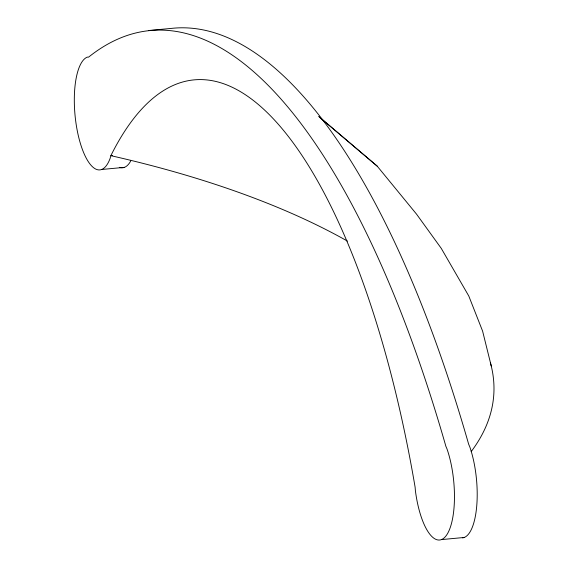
<?xml version="1.0" encoding="UTF-8"?>
<svg xmlns="http://www.w3.org/2000/svg" width="568" height="568" viewBox="0 0 568 568"><rect width="100%" height="100%" fill="white"/><g stroke="black" fill="none" stroke-linecap="round" stroke-linejoin="round"><path stroke-width="0.85" d="M148.589 30.53L171.351 28.4A844.481 290.369 84.6 0 1 468.65 444.204L469.764 446.81A56.885 19.561 84.6 0 1 476.793 505.25A56.885 19.561 84.6 0 1 462.551 537.896M112.606 155.504L110.852 155.667L110.171 158.273A56.885 19.561 84.6 0 1 78.157 134.957A56.885 19.561 84.6 0 1 87.316 57.12L88.594 57.12A844.481 290.369 84.6 0 1 445.887 446.341L447.002 448.947A56.885 19.561 84.6 0 1 446.093 535.78A56.885 19.561 84.6 0 1 415.407 490.787L415.101 487.11A540.63 185.892 84.6 0 0 110.852 155.667A610.699 236.657 3.5 0 1 347.438 241.095M101.7 169.484L124.463 167.347M441.457 539.6L464.219 537.47M318.613 116.341L377.223 166.161L416.557 214.171L441.272 248.386L468.777 295.985L482.601 331.101L491.242 365.962M377.223 166.161L319.756 117.413M130.739 160.978A56.885 19.561 84.6 0 1 119.337 167.34M490.404 362.732A610.699 236.657 3.5 0 1 471.199 451.574"/></g></svg>
